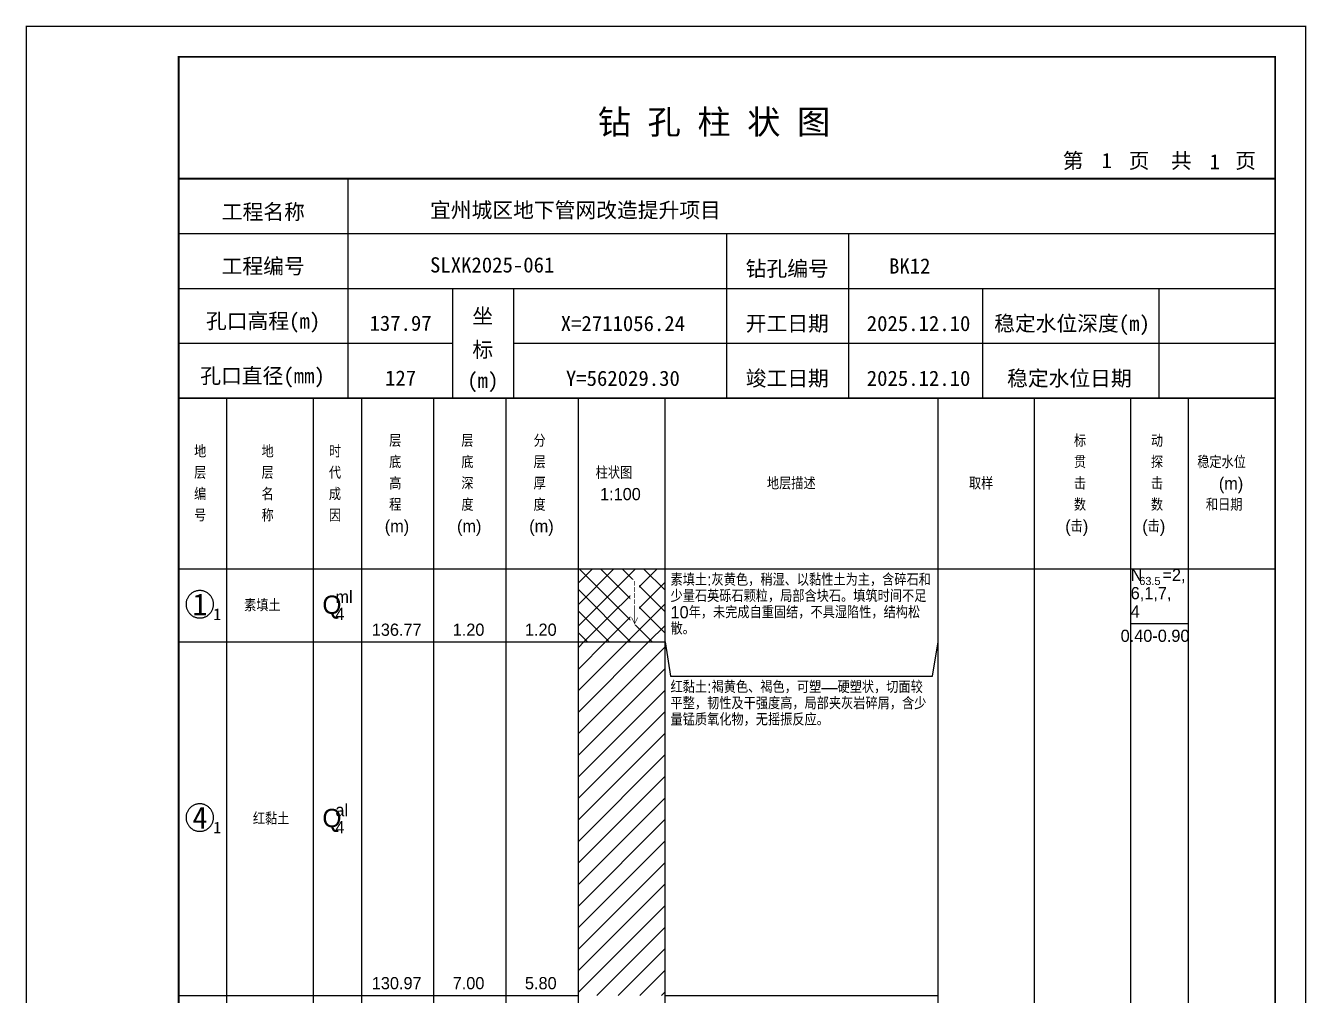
# Model space of a CAD drawing. Header units: millimetres. Extents: x 12489 to 89920, y 4630 to 4927.
# Drawn here: x 14909.3 to 15119.6, y 4767.7 to 4926.8 of the extents above; entities that cross this region are included whole.
import ezdxf
from ezdxf.enums import TextEntityAlignment as Align

# ---------------------------------------------------------------- set-up
doc = ezdxf.new("R2010")
doc.units = ezdxf.units.MM
doc.layers.add('ZZT_TC', color=7, linetype='Continuous')
doc.styles.add('成果图图块', font='', dxfattribs={"height": 2.5})
doc.styles.add('成果图模板', font='')
doc.styles.add('成果图模板标题', font='simhei.ttf')
doc.styles.add('成果图表体', font='Comfont.shx', dxfattribs={"height": 2, "bigfont": 'Hztxt12a.shx'})
doc.styles.get('成果图图块').set_extended_font_data('FangSong_GB2312')
doc.styles.get('成果图模板').set_extended_font_data('FangSong_GB2312')

# ---------------------------------------------------------------- blocks, each defined once
blk = doc.blocks.new('DCBH-1-1-926', base_point=(0.3, -0.11))
at = {"layer": 'ZZT_TC', "color": 7}
blk.add_polyline3d([(-0.19, 2.31, 0), (-0.3, 2.31, 0), (-0.41, 2.3, 0), (-0.52, 2.29, 0), (-0.63, 2.27, 0), (-0.73, 2.24, 0), (-0.84, 2.21, 0), (-0.95, 2.18, 0), (-1.05, 2.14, 0), (-1.15, 2.09, 0), (-1.25, 2.04, 0), (-1.35, 1.99, 0), (-1.44, 1.93, 0), (-1.53, 1.87, 0), (-1.62, 1.8, 0), (-1.7, 1.73, 0), (-1.78, 1.65, 0), (-1.86, 1.57, 0), (-1.93, 1.49, 0), (-2, 1.4, 0), (-2.06, 1.31, 0), (-2.12, 1.22, 0), (-2.17, 1.12, 0), (-2.22, 1.02, 0), (-2.27, 0.92, 0), (-2.31, 0.82, 0), (-2.34, 0.71, 0), (-2.37, 0.61, 0), (-2.4, 0.5, 0), (-2.41, 0.39, 0), (-2.43, 0.28, 0), (-2.44, 0.17, 0), (-2.44, 0.06, 0), (-2.44, -0.05, 0), (-2.43, -0.16, 0), (-2.41, -0.27, 0), (-2.4, -0.38, 0), (-2.37, -0.49, 0), (-2.34, -0.6, 0), (-2.31, -0.7, 0), (-2.27, -0.8, 0), (-2.22, -0.9, 0), (-2.17, -1, 0), (-2.12, -1.1, 0), (-2.06, -1.19, 0), (-2, -1.28, 0), (-1.93, -1.37, 0), (-1.86, -1.45, 0), (-1.78, -1.53, 0), (-1.7, -1.61, 0), (-1.62, -1.68, 0), (-1.53, -1.75, 0), (-1.44, -1.81, 0), (-1.35, -1.87, 0), (-1.25, -1.93, 0), (-1.15, -1.98, 0), (-1.05, -2.02, 0), (-0.95, -2.06, 0), (-0.84, -2.1, 0), (-0.73, -2.13, 0), (-0.63, -2.15, 0), (-0.52, -2.17, 0), (-0.41, -2.18, 0), (-0.3, -2.19, 0), (-0.19, -2.19, 0), (-0.08, -2.19, 0), (0.03, -2.18, 0), (0.14, -2.17, 0), (0.25, -2.15, 0), (0.36, -2.13, 0), (0.47, -2.1, 0), (0.57, -2.06, 0), (0.67, -2.02, 0), (0.77, -1.98, 0), (0.87, -1.93, 0), (0.97, -1.87, 0), (1.06, -1.81, 0), (1.15, -1.75, 0), (1.24, -1.68, 0), (1.32, -1.61, 0), (1.4, -1.53, 0), (1.48, -1.45, 0), (1.55, -1.37, 0), (1.62, -1.28, 0), (1.68, -1.19, 0), (1.74, -1.1, 0), (1.8, -1, 0), (1.85, -0.9, 0), (1.89, -0.8, 0), (1.93, -0.7, 0), (1.97, -0.6, 0), (2, -0.49, 0), (2.02, -0.38, 0), (2.04, -0.27, 0), (2.05, -0.16, 0), (2.06, -0.05, 0), (2.06, 0.06, 0), (2.06, 0.17, 0), (2.05, 0.28, 0), (2.04, 0.39, 0), (2.02, 0.5, 0), (2, 0.61, 0), (1.97, 0.71, 0), (1.93, 0.82, 0), (1.89, 0.92, 0), (1.85, 1.02, 0), (1.8, 1.12, 0), (1.74, 1.22, 0), (1.68, 1.31, 0), (1.62, 1.4, 0), (1.55, 1.49, 0), (1.48, 1.57, 0), (1.4, 1.65, 0), (1.32, 1.73, 0), (1.24, 1.8, 0), (1.15, 1.87, 0), (1.06, 1.93, 0), (0.97, 1.99, 0), (0.87, 2.04, 0), (0.77, 2.09, 0), (0.67, 2.14, 0), (0.57, 2.18, 0), (0.47, 2.21, 0), (0.36, 2.24, 0), (0.25, 2.27, 0), (0.14, 2.29, 0), (0.03, 2.3, 0), (-0.08, 2.31, 0), (-0.19, 2.31, 0)], dxfattribs=at)
at = {"style": '成果图图块'}
blk.add_text('1', height=3.57, dxfattribs=at).set_placement((-0.16, -1.74), align=Align.CENTER)
blk.add_text('1', height=1.91, dxfattribs=at).set_placement((2.03, -2.53))
blk = doc.blocks.new('DCBH-1-1-927', base_point=(0.3, -0.11))
at = {"layer": 'ZZT_TC', "color": 7}
blk.add_polyline3d([(-0.19, 2.31, 0), (-0.3, 2.31, 0), (-0.41, 2.3, 0), (-0.52, 2.29, 0), (-0.63, 2.27, 0), (-0.73, 2.24, 0), (-0.84, 2.21, 0), (-0.95, 2.18, 0), (-1.05, 2.14, 0), (-1.15, 2.09, 0), (-1.25, 2.04, 0), (-1.35, 1.99, 0), (-1.44, 1.93, 0), (-1.53, 1.87, 0), (-1.62, 1.8, 0), (-1.7, 1.73, 0), (-1.78, 1.65, 0), (-1.86, 1.57, 0), (-1.93, 1.49, 0), (-2, 1.4, 0), (-2.06, 1.31, 0), (-2.12, 1.22, 0), (-2.17, 1.12, 0), (-2.22, 1.02, 0), (-2.27, 0.92, 0), (-2.31, 0.82, 0), (-2.34, 0.71, 0), (-2.37, 0.61, 0), (-2.4, 0.5, 0), (-2.41, 0.39, 0), (-2.43, 0.28, 0), (-2.44, 0.17, 0), (-2.44, 0.06, 0), (-2.44, -0.05, 0), (-2.43, -0.16, 0), (-2.41, -0.27, 0), (-2.4, -0.38, 0), (-2.37, -0.49, 0), (-2.34, -0.6, 0), (-2.31, -0.7, 0), (-2.27, -0.8, 0), (-2.22, -0.9, 0), (-2.17, -1, 0), (-2.12, -1.1, 0), (-2.06, -1.19, 0), (-2, -1.28, 0), (-1.93, -1.37, 0), (-1.86, -1.45, 0), (-1.78, -1.53, 0), (-1.7, -1.61, 0), (-1.62, -1.68, 0), (-1.53, -1.75, 0), (-1.44, -1.81, 0), (-1.35, -1.87, 0), (-1.25, -1.93, 0), (-1.15, -1.98, 0), (-1.05, -2.02, 0), (-0.95, -2.06, 0), (-0.84, -2.1, 0), (-0.73, -2.13, 0), (-0.63, -2.15, 0), (-0.52, -2.17, 0), (-0.41, -2.18, 0), (-0.3, -2.19, 0), (-0.19, -2.19, 0), (-0.08, -2.19, 0), (0.03, -2.18, 0), (0.14, -2.17, 0), (0.25, -2.15, 0), (0.36, -2.13, 0), (0.47, -2.1, 0), (0.57, -2.06, 0), (0.67, -2.02, 0), (0.77, -1.98, 0), (0.87, -1.93, 0), (0.97, -1.87, 0), (1.06, -1.81, 0), (1.15, -1.75, 0), (1.24, -1.68, 0), (1.32, -1.61, 0), (1.4, -1.53, 0), (1.48, -1.45, 0), (1.55, -1.37, 0), (1.62, -1.28, 0), (1.68, -1.19, 0), (1.74, -1.1, 0), (1.8, -1, 0), (1.85, -0.9, 0), (1.89, -0.8, 0), (1.93, -0.7, 0), (1.97, -0.6, 0), (2, -0.49, 0), (2.02, -0.38, 0), (2.04, -0.27, 0), (2.05, -0.16, 0), (2.06, -0.05, 0), (2.06, 0.06, 0), (2.06, 0.17, 0), (2.05, 0.28, 0), (2.04, 0.39, 0), (2.02, 0.5, 0), (2, 0.61, 0), (1.97, 0.71, 0), (1.93, 0.82, 0), (1.89, 0.92, 0), (1.85, 1.02, 0), (1.8, 1.12, 0), (1.74, 1.22, 0), (1.68, 1.31, 0), (1.62, 1.4, 0), (1.55, 1.49, 0), (1.48, 1.57, 0), (1.4, 1.65, 0), (1.32, 1.73, 0), (1.24, 1.8, 0), (1.15, 1.87, 0), (1.06, 1.93, 0), (0.97, 1.99, 0), (0.87, 2.04, 0), (0.77, 2.09, 0), (0.67, 2.14, 0), (0.57, 2.18, 0), (0.47, 2.21, 0), (0.36, 2.24, 0), (0.25, 2.27, 0), (0.14, 2.29, 0), (0.03, 2.3, 0), (-0.08, 2.31, 0), (-0.19, 2.31, 0)], dxfattribs=at)
at = {"style": '成果图图块'}
blk.add_text('4', height=3.57, dxfattribs=at).set_placement((-0.16, -1.74), align=Align.CENTER)
blk.add_text('1', height=1.91, dxfattribs=at).set_placement((2.03, -2.53))
blk = doc.blocks.new('zztGLdt.dwg', base_point=(0.5, 0))
blk.add_wipeout([(-0.2, -0.2), (1.2, -0.2), (1.2, 3.2), (-0.2, 3.2)])
at = {"color": 7, "const_width": 0.1}
for points in [[(0.5, 3), (0.5, 0)], [(0, 1), (0.5, 0), (1, 1)]]:
    blk.add_lwpolyline(points, dxfattribs=at)
blk = doc.blocks.new('钻孔柱状图路桥昇龙制图梁世成校核莫家里.dwg12', base_point=(25, 236))
for p, q in [((52.82, 236), (52.82, 272)), ((25, 263), (205, 263)), ((115, 236), (115, 263)), ((135, 236), (135, 263)), ((25, 254), (205, 254)), ((70, 236), (70, 254)), ((80, 236), (80, 254)), ((157, 236), (157, 254)), ((185.95, 236), (185.95, 254)), ((25, 245), (70, 245)), ((80, 245), (205, 245))]:
    blk.add_line(p, q)
for points, const_width in [([(0, 0), (210, 0), (210, 297), (0, 297)], 0.25), ([(25, 5), (205, 5), (205, 292), (25, 292)], 0.3)]:
    blk.add_lwpolyline(points, close=True, dxfattribs=dict(const_width=const_width))
at = {"const_width": 0.3}
for points in [[(25, 272), (205, 272)], [(25, 236), (205, 236)]]:
    blk.add_lwpolyline(points, dxfattribs=at)
for s, height, style, p in [('钻 孔 柱 状 图', 4, '成果图模板标题', (93.8, 279.31)), ('第', 2.5, '成果图模板', (170.12, 273.7)), ('页', 2.5, '成果图模板', (180.96, 273.7)), ('共', 2.5, '成果图模板', (187.88, 273.7)), ('页', 2.5, '成果图模板', (198.44, 273.7)), ('工程名称', 2.5, '成果图模板', (32.07, 265.32)), ('宜州城区地下管网改造提升项目', 2.5, '成果图模板', (66.26, 265.61)), ('工程编号', 2.5, '成果图模板', (32.05, 256.41)), ('SLXK2025-061', 2.5, '成果图模板', (66.26, 256.61)), ('钻孔编号', 2.5, '成果图模板', (118.08, 256)), ('BK12', 2.5, '成果图模板', (141.61, 256.43)), ('孔口高程(m)', 2.5, '成果图模板', (29.48, 247.41)), ('坐', 2.5, '成果图模板', (73.21, 248.24)), ('开工日期', 2.5, '成果图模板', (118.08, 247)), ('稳定水位深度(m)', 2.5, '成果图模板', (158.86, 247)), ('标', 2.5, '成果图模板', (73.21, 242.7)), ('孔口直径(mm)', 2.5, '成果图模板', (28.54, 238.41)), ('(m) ', 2.5, '成果图模板', (72.38, 237.65)), ('竣工日期', 2.5, '成果图模板', (118.08, 238)), ('稳定水位日期', 2.5, '成果图模板', (160.99, 238))]:
    blk.add_text(s, height=height, dxfattribs=dict(style=style)).set_placement(p)
at = {"style": '成果图模板'}
for s, p in [('1', (177.35, 273.74)), ('1', (195.08, 273.53)), ('137.97', (61.43, 247.04)), ('X=2711056.24', (97.92, 247)), ('2025.12.10', (146.46, 247)), ('127', (61.43, 238.04)), ('Y=562029.30', (97.92, 238)), ('2025.12.10', (146.46, 238))]:
    blk.add_text(s, height=2.5, dxfattribs=at).set_placement(p, align=Align.CENTER)

msp = doc.modelspace()

# ---------------------------------------------------------------- hatches: boundary and pattern name
at = {"linetype": 'Continuous'}
h = msp.add_hatch(dxfattribs=at)
h.set_pattern_fill('GKSTT', scale=0.5, style=0, pattern_type=2)
h.set_pattern_definition([(45, (0, 0), (-1.76776695, 1.76776695), []), (135, (0, 0), (-1.76776695, -1.76776695), [])])
h.paths.add_polyline_path([(15000.06, 4825.71), (15014.29, 4825.71), (15014.29, 4837.71), (15000.06, 4837.71)])
h = msp.add_hatch(dxfattribs=at)
h.set_pattern_fill('GKNXT', scale=0.5, style=0, pattern_type=2)
h.set_pattern_definition([(45, (0, 0), (-1.76776695, 1.76776695), [])])
h.paths.add_polyline_path([(15000.06, 4767.71), (15014.29, 4767.71), (15014.29, 4825.71), (15000.06, 4825.71)])

# ---------------------------------------------------------------- linework, layer by layer
at = {"color": 0}
for p, q in [((14934.45, 4837.71), (14942.35, 4837.71)), ((14934.45, 4825.71), (14934.45, 4837.71)), ((14942.35, 4825.71), (14942.35, 4837.71)), ((14934.45, 4825.71), (14942.35, 4825.71)), ((14934.45, 4825.71), (14942.35, 4825.71)), ((14934.45, 4767.71), (14934.45, 4825.71)), ((14942.35, 4767.71), (14942.35, 4825.71)), ((14934.45, 4767.71), (14942.35, 4767.71))]:
    msp.add_line(p, q, dxfattribs=at)
for points in [[(14934.45, 4865.71), (14942.35, 4865.71)], [(14934.45, 4837.71), (14934.45, 4865.71)], [(14942.35, 4837.71), (14942.35, 4865.71)], [(14942.35, 4865.71), (14956.58, 4865.71)], [(14942.35, 4837.71), (14942.35, 4865.71)], [(14956.58, 4837.71), (14956.58, 4865.71)], [(14956.58, 4865.71), (14964.49, 4865.71)], [(14956.58, 4837.71), (14956.58, 4865.71)], [(14964.49, 4837.71), (14964.49, 4865.71)], [(14964.49, 4865.71), (14976.35, 4865.71)], [(14964.49, 4837.71), (14964.49, 4865.71)], [(14976.35, 4837.71), (14976.35, 4865.71)], [(14976.35, 4865.71), (14988.2, 4865.71)], [(14976.35, 4837.71), (14976.35, 4865.71)], [(14988.2, 4837.71), (14988.2, 4865.71)], [(14988.2, 4865.71), (15000.06, 4865.71)], [(14988.2, 4837.71), (14988.2, 4865.71)], [(15000.06, 4837.71), (15000.06, 4865.71)], [(15000.06, 4865.71), (15014.29, 4865.71)], [(15000.06, 4837.71), (15000.06, 4865.71)], [(15014.29, 4837.71), (15014.29, 4865.71)], [(15014.29, 4865.71), (15059.11, 4865.71)], [(15014.29, 4837.71), (15014.29, 4865.71)], [(15059.11, 4837.71), (15059.11, 4865.71)], [(15059.11, 4865.71), (15074.92, 4865.71)], [(15059.11, 4837.71), (15059.11, 4865.71)], [(15074.92, 4837.71), (15074.92, 4865.71)], [(15074.92, 4865.71), (15090.73, 4865.71)], [(15074.92, 4837.71), (15074.92, 4865.71)], [(15090.73, 4837.71), (15090.73, 4865.71)], [(15090.73, 4865.71), (15100.22, 4865.71)], [(15090.73, 4837.71), (15090.73, 4865.71)], [(15100.22, 4837.71), (15100.22, 4865.71)], [(15100.22, 4865.71), (15114.45, 4865.71)], [(15100.22, 4837.71), (15100.22, 4865.71)], [(15114.45, 4837.71), (15114.45, 4865.71)], [(14934.45, 4837.71), (14942.35, 4837.71)], [(14934.45, 4643.71), (14934.45, 4837.71)], [(14934.45, 4837.71), (14942.35, 4837.71)], [(14942.35, 4643.71), (14942.35, 4837.71)], [(14942.35, 4837.71), (14956.58, 4837.71)], [(14942.35, 4643.71), (14942.35, 4837.71)], [(14942.35, 4837.71), (14956.58, 4837.71)], [(14942.35, 4837.71), (14956.58, 4837.71)], [(14942.35, 4825.71), (14942.35, 4837.71)], [(14956.58, 4643.71), (14956.58, 4837.71)], [(14956.58, 4825.71), (14956.58, 4837.71)], [(14956.58, 4837.71), (14964.49, 4837.71)], [(14956.58, 4643.71), (14956.58, 4837.71)], [(14956.58, 4837.71), (14964.49, 4837.71)], [(14956.58, 4837.71), (14964.49, 4837.71)], [(14956.58, 4825.71), (14956.58, 4837.71)], [(14964.49, 4643.71), (14964.49, 4837.71)], [(14964.49, 4825.71), (14964.49, 4837.71)], [(14964.49, 4837.71), (14976.35, 4837.71)], [(14964.49, 4643.71), (14964.49, 4837.71)], [(14964.49, 4837.71), (14976.35, 4837.71)], [(14964.49, 4837.71), (14976.35, 4837.71)], [(14964.49, 4825.71), (14964.49, 4837.71)], [(14976.35, 4643.71), (14976.35, 4837.71)], [(14976.35, 4825.71), (14976.35, 4837.71)], [(14976.35, 4837.71), (14988.2, 4837.71)], [(14976.35, 4643.71), (14976.35, 4837.71)], [(14976.35, 4837.71), (14988.2, 4837.71)], [(14976.35, 4837.71), (14988.2, 4837.71)], [(14976.35, 4825.71), (14976.35, 4837.71)], [(14988.2, 4643.71), (14988.2, 4837.71)], [(14988.2, 4825.71), (14988.2, 4837.71)], [(14988.2, 4837.71), (15000.06, 4837.71)], [(14988.2, 4643.71), (14988.2, 4837.71)], [(14988.2, 4837.71), (15000.06, 4837.71)], [(14988.2, 4837.71), (15000.06, 4837.71)], [(14988.2, 4825.71), (14988.2, 4837.71)], [(15000.06, 4643.71), (15000.06, 4837.71)], [(15000.06, 4825.71), (15000.06, 4837.71)], [(15000.06, 4837.71), (15014.29, 4837.71)], [(15000.06, 4643.71), (15000.06, 4837.71)], [(15000.06, 4837.71), (15014.29, 4837.71)], [(15014.29, 4643.71), (15014.29, 4837.71)], [(15014.29, 4837.71), (15059.11, 4837.71)], [(15014.29, 4643.71), (15014.29, 4837.71)], [(15014.29, 4837.71), (15059.11, 4837.71)], [(15014.29, 4825.71), (15014.29, 4837.71)], [(15059.11, 4643.71), (15059.11, 4837.71)], [(15059.11, 4825.71), (15059.11, 4837.71)], [(15059.11, 4837.71), (15074.92, 4837.71)], [(15059.11, 4643.71), (15059.11, 4837.71)], [(15059.11, 4837.71), (15074.92, 4837.71)], [(15074.92, 4643.71), (15074.92, 4837.71)], [(15074.92, 4837.71), (15090.73, 4837.71)], [(15074.92, 4643.71), (15074.92, 4837.71)], [(15074.92, 4837.71), (15090.73, 4837.71)], [(15090.73, 4643.71), (15090.73, 4837.71)], [(15090.73, 4837.71), (15100.22, 4837.71)], [(15090.73, 4643.71), (15090.73, 4837.71)], [(15090.73, 4837.71), (15100.22, 4837.71)], [(15090.73, 4837.71), (15100.22, 4837.71)], [(15090.73, 4828.71), (15090.73, 4837.71)], [(15100.22, 4643.71), (15100.22, 4837.71)], [(15100.22, 4828.71), (15100.22, 4837.71)], [(15100.22, 4837.71), (15114.45, 4837.71)], [(15100.22, 4643.71), (15100.22, 4837.71)], [(15100.22, 4837.71), (15114.45, 4837.71)], [(15114.45, 4643.71), (15114.45, 4837.71)], [(15090.73, 4828.71), (15100.22, 4828.71)], [(14942.35, 4825.71), (14956.58, 4825.71)], [(14942.35, 4825.71), (14956.58, 4825.71)], [(14942.35, 4767.71), (14942.35, 4825.71)], [(14956.58, 4767.71), (14956.58, 4825.71)], [(14956.58, 4825.71), (14964.49, 4825.71)], [(14956.58, 4825.71), (14964.49, 4825.71)], [(14956.58, 4767.71), (14956.58, 4825.71)], [(14964.49, 4767.71), (14964.49, 4825.71)], [(14964.49, 4825.71), (14976.35, 4825.71)], [(14964.49, 4825.71), (14976.35, 4825.71)], [(14964.49, 4767.71), (14964.49, 4825.71)], [(14976.35, 4767.71), (14976.35, 4825.71)], [(14976.35, 4825.71), (14988.2, 4825.71)], [(14976.35, 4825.71), (14988.2, 4825.71)], [(14976.35, 4767.71), (14976.35, 4825.71)], [(14988.2, 4767.71), (14988.2, 4825.71)], [(14988.2, 4825.71), (15000.06, 4825.71)], [(14988.2, 4825.71), (15000.06, 4825.71)], [(14988.2, 4767.71), (14988.2, 4825.71)], [(15000.06, 4767.71), (15000.06, 4825.71)], [(15014.29, 4825.71), (15015.19, 4820.11)], [(15014.29, 4767.71), (15014.29, 4825.71)], [(15058.22, 4820.11), (15059.11, 4825.71)], [(15059.11, 4767.71), (15059.11, 4825.71)], [(15015.19, 4820.11), (15058.22, 4820.11)], [(14942.35, 4767.71), (14956.58, 4767.71)], [(14956.58, 4767.71), (14964.49, 4767.71)], [(14964.49, 4767.71), (14976.35, 4767.71)], [(14976.35, 4767.71), (14988.2, 4767.71)], [(14988.2, 4767.71), (15000.06, 4767.71)], [(15014.29, 4767.71), (15059.11, 4767.71)]]:
    msp.add_lwpolyline(points, dxfattribs=at)
at = {"color": 7, "flags": 128}
msp.add_lwpolyline([(15000.06, 4825.71), (15014.29, 4825.71)], dxfattribs=at)

# ---------------------------------------------------------------- block references
for name, p in [('DCBH-1-1-926', (14938.4, 4831.71)), ('DCBH-1-1-927', (14938.4, 4796.71))]:
    msp.add_blockref(name, p)

# ---------------------------------------------------------------- texts
at = {"color": 0, "style": '成果图表体'}
for s, height, p in [('层', 2, (14969, 4857.71)), ('层', 2, (14980.85, 4857.71)), ('分', 2, (14992.71, 4857.71)), ('标', 2, (15081.41, 4857.71)), ('动', 2, (15094.05, 4857.71)), ('地', 2, (14936.98, 4855.96)), ('地', 2, (14948.05, 4855.96)), ('时', 2, (14959.11, 4855.96)), ('底', 2, (14969, 4854.21)), ('底', 2, (14980.85, 4854.21)), ('层', 2, (14992.71, 4854.21)), ('贯', 2, (15081.41, 4854.21)), ('探', 2, (15094.05, 4854.21)), ('稳定水位', 2, (15101.65, 4854.21)), ('层', 2, (14936.98, 4852.46)), ('层', 2, (14948.05, 4852.46)), ('代', 2, (14959.11, 4852.46)), ('高', 2, (14969, 4850.71)), ('深', 2, (14980.85, 4850.71)), ('厚', 2, (14992.71, 4850.71)), ('柱状图', 2, (15002.91, 4852.46)), ('地层描述', 2, (15031.02, 4850.71)), ('取样', 2, (15064.18, 4850.71)), ('击', 2, (15081.41, 4850.71)), ('击', 2, (15094.05, 4850.71)), ('(m)', 2, (15105.2, 4850.71)), ('编', 2, (14936.98, 4848.96)), ('名', 2, (14948.05, 4848.96)), ('成', 2, (14959.11, 4848.96)), ('1:100', 2, (15003.62, 4848.96)), ('程', 2, (14969, 4847.21)), ('度', 2, (14980.85, 4847.21)), ('度', 2, (14992.71, 4847.21)), ('数', 2, (15081.41, 4847.21)), ('数', 2, (15094.05, 4847.21)), ('和日期', 2, (15103.07, 4847.21)), ('号', 2, (14936.98, 4845.46)), ('称', 2, (14948.05, 4845.46)), ('因', 2, (14959.11, 4845.46)), ('(m)', 2, (14968.28, 4843.71)), ('(m)', 2, (14980.14, 4843.71)), ('(m)', 2, (14992, 4843.71)), ('(击)', 2, (15079.99, 4843.71)), ('(击)', 2, (15092.63, 4843.71)), ('N', 2, (15090.73, 4835.71)), ('63.5', 1.333, (15092.15, 4835.04)), ('=2,', 2, (15095.94, 4835.71)), ('ml', 2, (14960.18, 4832.11)), ('6,1,7,', 2, (15090.73, 4832.71)), ('素填土', 2, (14945.2, 4830.71)), ('Q', 3, (14958.05, 4830.31)), ('4', 2, (15090.73, 4829.71)), ('4', 2, (14960.18, 4829.31)), ('136.77', 2, (14966.15, 4826.71)), ('1.20', 2, (14979.43, 4826.71)), ('1.20', 2, (14991.29, 4826.71)), ('0.40-0.90', 2, (15089.08, 4825.71)), ('红黏土', 2, (14946.63, 4795.71)), ('Q', 3, (14958.05, 4795.31)), ('al', 2, (14960.18, 4797.11)), ('4', 2, (14960.18, 4794.31)), ('130.97', 2, (14966.15, 4768.71)), ('7.00', 2, (14979.43, 4768.71)), ('5.80', 2, (14991.29, 4768.71))]:
    msp.add_text(s, height=height, dxfattribs=at).set_placement(p)
at = {"color": 0, "char_height": 2, "width": 43.0292, "attachment_point": 1, "line_spacing_factor": 0.8, "style": '成果图表体'}
for s, insert in [('素填土:灰黄色，稍湿、以黏性土为主，含碎石和少量石英砾石颗粒，局部含块石。填筑时间不足10年，未完成自重固结，不具湿陷性，结构松散。', (15015.19, 4836.91)), ('红黏土:褐黄色、褐色，可塑—硬塑状，切面较平整，韧性及干强度高，局部夹灰岩碎屑，含少量锰质氧化物，无摇振反应。', (15015.19, 4819.31))]:
    msp.add_mtext(s, dxfattribs=dict(at, insert=insert))

# ---------------------------------------------------------------- next in the draw order: block references
msp.add_blockref('zztGLdt.dwg', (15009.31, 4832.71))

# ---------------------------------------------------------------- next in the draw order: block references
msp.add_blockref('zztGLdt.dwg', (15009.31, 4831.71))

# ---------------------------------------------------------------- next in the draw order: block references
msp.add_blockref('zztGLdt.dwg', (15009.31, 4830.71))

# ---------------------------------------------------------------- next in the draw order: block references
msp.add_blockref('zztGLdt.dwg', (15009.31, 4829.71))

# ---------------------------------------------------------------- next in the draw order: block references
msp.add_blockref('zztGLdt.dwg', (15009.31, 4828.71))

# ---------------------------------------------------------------- next in the draw order: block references
msp.add_blockref('钻孔柱状图路桥昇龙制图梁世成校核莫家里.dwg12', (14934.45, 4865.71))

doc.saveas('drawing.dxf')
